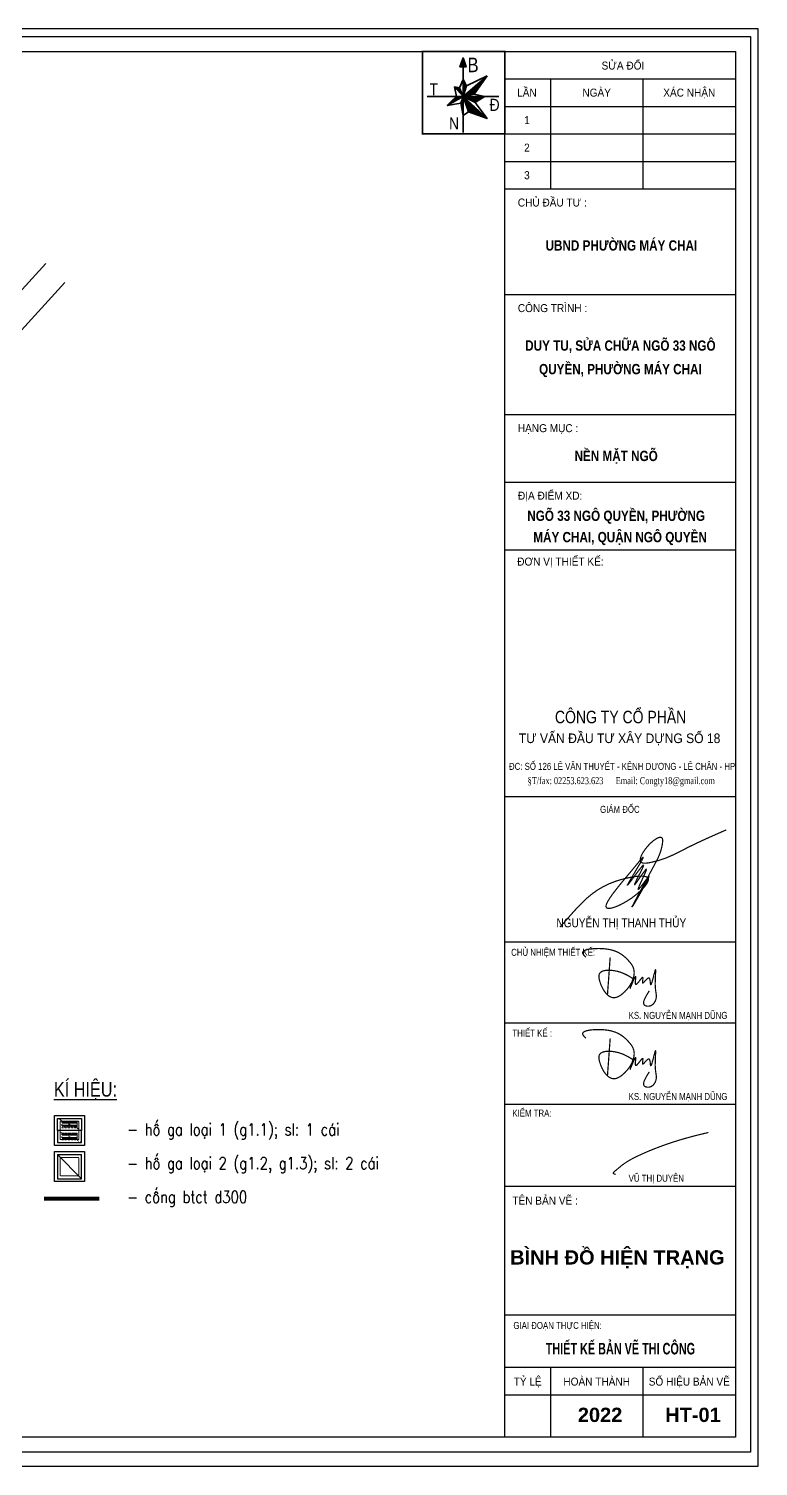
# Model space of a CAD drawing. Header units: inches. Extents: x 598125 to 598485, y 2306533 to 2306724.
# Drawn here: x 598440.2 to 598485.4, y 2306532.8 to 2306621.9 of the extents above; entities that cross this region are included whole.
import ezdxf
from ezdxf.enums import TextEntityAlignment as Align

# ---------------------------------------------------------------- set-up
doc = ezdxf.new("R2010")
doc.units = ezdxf.units.IN
doc.header["$MEASUREMENT"] = 0
doc.linetypes.add('HIDDEN', pattern=[0.375, 0.25, -0.125])
for name, color, linetype in [('BT7-THAY', 7, 'Continuous'), ('Duong', 3, 'Continuous'), ('ENTTNTHIETKE1', 2, 'Continuous'), ('GHICHU', 7, 'Continuous'), ('KHUNGTEN', 5, 'Continuous'), ('T.bao', 6, 'Continuous'), ('thep', 2, 'Continuous'), ('TXT', 5, 'Continuous')]:
    doc.layers.add(name, color=color, linetype=linetype)
for name, color, linetype, lineweight in [('ISO', 153, 'Continuous', 13), ('Khung', 1, 'Continuous', 35), ('Khungbo', 32, 'Continuous', 25), ('LC ISO', 160, 'Continuous', 13), ('LC MANH DUT', 35, 'HIDDEN', 5), ('LC Net dam 1', 30, 'Continuous', 30), ('LC Net manh', 239, 'Continuous', 5), ('LC Net thay', 7, 'Continuous', 25), ('LC Text1', 3, 'Continuous', 20), ('LC Text2', 7, 'Continuous', 25)]:
    doc.layers.add(name, color=color, linetype=linetype, lineweight=lineweight)
doc.styles.add('LC 3', font='vnsimli.shx', dxfattribs={"width": 0.75})
doc.styles.add('style1', font='times.ttf')
doc.styles.add('T2', font='', dxfattribs={"width": 0.8})
doc.styles.add('Ten duong', font='', dxfattribs={"width": 0.85})
doc.styles.add('THANG2', font='')
doc.styles.add('VnAvantH-B', font='')
doc.styles.get('T2').set_extended_font_data('.VnArialH')
doc.styles.get('Ten duong').set_extended_font_data('.VnBlackH')
doc.styles.get('THANG2').set_extended_font_data('.VnHelvetInsH', bold=True)
doc.styles.get('VnAvantH-B').set_extended_font_data('.VnAvantH', bold=True)
pattern_1 = [(45, (598407.1368878, 2306576.310959), (-0.001590994, 0.001590994), [])]

# ---------------------------------------------------------------- blocks, each defined once
blk = doc.blocks.new('chu ki Miss Duyen')
at = {"layer": 'ISO', "ltscale": 2, "const_width": 40}
blk.add_lwpolyline([(843, 225), (838, 225), (836, 225), (834, 225), (832, 225), (830, 226), (828, 226), (827, 226), (826, 226), (825, 226), (824, 226), (823, 226), (821, 226), (820, 227), (819, 227), (818, 227), (817, 227), (816, 227), (815, 227), (814, 227), (813, 228), (812, 228), (810, 228), (809, 228), (808, 228), (807, 229), (806, 229), (805, 229), (804, 229), (803, 230), (801, 230), (800, 230), (799, 230), (798, 231), (797, 231), (795, 231), (794, 232), (793, 232), (792, 232), (791, 233), (789, 233), (788, 233), (787, 234), (786, 234), (785, 235), (783, 235), (782, 235), (781, 236), (780, 236), (779, 237), (778, 237), (777, 238), (776, 238), (776, 238), (775, 238), (775, 239), (774, 239), (774, 239), (773, 239), (773, 240), (772, 240), (771, 240), (771, 240), (770, 241), (770, 241), (769, 241), (769, 242), (768, 242), (768, 242), (767, 242), (767, 243), (766, 243), (766, 243), (765, 244), (765, 244), (765, 244), (764, 245), (764, 245), (763, 245), (763, 246), (762, 246), (762, 246), (762, 247), (761, 247), (761, 247), (760, 248), (760, 248), (760, 248), (759, 249), (759, 249), (759, 249), (758, 250), (758, 250), (758, 250), (758, 251), (757, 251), (757, 251), (757, 252), (756, 252), (756, 253), (756, 253), (756, 253), (756, 254), (755, 254), (755, 255), (755, 255), (755, 255), (755, 256), (755, 256), (754, 257), (754, 257), (754, 257), (754, 258), (754, 258), (754, 259), (754, 259), (754, 260), (754, 260), (754, 260), (754, 261), (754, 261), (754, 262), (754, 262), (754, 263), (754, 263), (754, 263), (754, 264), (754, 264), (754, 265), (754, 265), (754, 266), (754, 266), (754, 267), (754, 267), (755, 268), (755, 268), (755, 269), (755, 269), (755, 270), (755, 270), (755, 270), (756, 271), (756, 271), (756, 272), (756, 272), (756, 273), (757, 273), (757, 274), (757, 274), (757, 275), (758, 275), (758, 276), (758, 276), (758, 277), (759, 277), (759, 278), (759, 278), (759, 279), (760, 279), (760, 280), (760, 280), (761, 281), (761, 281), (761, 282), (762, 282), (762, 283), (762, 283), (763, 284), (763, 284), (763, 285), (764, 285), (764, 286), (764, 286), (765, 287), (766, 288), (767, 289), (767, 290), (768, 291), (769, 293), (770, 294), (771, 295), (771, 296), (772, 297), (773, 298), (774, 299), (775, 300), (776, 301), (777, 302), (778, 303), (778, 304), (780, 306), (781, 307), (782, 308), (783, 309), (784, 310), (785, 311), (786, 312), (786, 312), (787, 313), (788, 314), (789, 315), (790, 316), (791, 317), (792, 318), (792, 319), (793, 320), (794, 321), (795, 322), (796, 323), (797, 324), (797, 324), (798, 325), (799, 326), (800, 327), (801, 328), (801, 329), (802, 330), (803, 330), (804, 331), (805, 332), (805, 333), (806, 334), (807, 335), (808, 336), (808, 336), (809, 337), (810, 338), (811, 339), (811, 340), (812, 340), (813, 341), (814, 343), (816, 344), (817, 346), (819, 348), (820, 349), (822, 351), (823, 352), (824, 354), (826, 355), (827, 357), (829, 358), (830, 360), (831, 361), (834, 364), (840, 370), (842, 372), (845, 376), (848, 379), (851, 382), (853, 386), (856, 389), (859, 392), (862, 395), (865, 398), (867, 401), (870, 404), (873, 407), (876, 411), (879, 414), (882, 417), (885, 420), (887, 423), (890, 427), (893, 430), (896, 433), (899, 436), (902, 440), (905, 443), (908, 446), (911, 449), (914, 453), (917, 456), (920, 459), (923, 462), (926, 466), (928, 469), (931, 472), (934, 476), (937, 479), (940, 482), (943, 486), (946, 489), (949, 492), (953, 495), (956, 499), (959, 502), (962, 505), (965, 509), (968, 512), (971, 515), (974, 519), (977, 522), (980, 525), (983, 529), (986, 532), (989, 535), (992, 538), (996, 542), (999, 545), (1002, 548), (1005, 552), (1008, 555), (1011, 558), (1014, 561), (1017, 565), (1021, 568), (1024, 571), (1027, 574), (1030, 578), (1033, 581), (1036, 584), (1040, 587), (1043, 591), (1046, 594), (1049, 596), (1052, 600), (1056, 603), (1059, 606), (1062, 610), (1065, 613), (1069, 616), (1072, 619), (1075, 622), (1078, 625), (1082, 628), (1085, 631), (1088, 634), (1091, 637), (1095, 640), (1098, 643), (1101, 646), (1105, 649), (1108, 652), (1111, 655), (1114, 658), (1118, 661), (1121, 664), (1124, 667), (1128, 670), (1131, 673), (1134, 676), (1138, 679), (1141, 682), (1144, 685), (1148, 688), (1151, 691), (1154, 694), (1158, 697), (1161, 700), (1165, 702), (1168, 705), (1171, 708), (1175, 711), (1178, 714), (1182, 717), (1185, 720), (1188, 722), (1192, 725), (1195, 728), (1199, 731), (1202, 734), (1205, 736), (1209, 739), (1212, 742), (1216, 745), (1219, 747), (1223, 750), (1226, 753), (1229, 756), (1233, 758), (1236, 761), (1240, 764), (1243, 767), (1247, 769), (1250, 772), (1254, 775), (1257, 777), (1261, 780), (1264, 783), (1268, 785), (1271, 788), (1275, 791), (1278, 793), (1282, 796), (1285, 799), (1289, 801), (1292, 804), (1296, 807), (1299, 809), (1303, 812), (1306, 815), (1310, 817), (1313, 820), (1317, 822), (1320, 825), (1324, 828), (1327, 830), (1331, 833), (1335, 835), (1338, 838), (1342, 840), (1345, 843), (1349, 846), (1352, 848), (1356, 851), (1360, 853), (1363, 856), (1367, 858), (1370, 861), (1374, 863), (1377, 866), (1381, 868), (1385, 871), (1392, 876), (1399, 881), (1406, 886), (1413, 891), (1421, 896), (1428, 901), (1435, 906), (1442, 911), (1447, 915), (1457, 921), (1464, 926), (1471, 931), (1479, 936), (1486, 941), (1493, 946), (1501, 950), (1508, 955), (1515, 960), (1523, 965), (1530, 970), (1537, 975), (1545, 980), (1552, 984), (1559, 989), (1567, 994), (1574, 999), (1582, 1004), (1589, 1008), (1596, 1013), (1604, 1018), (1611, 1023), (1619, 1028), (1626, 1032), (1634, 1037), (1641, 1042), (1648, 1046), (1656, 1051), (1663, 1056), (1671, 1061), (1678, 1065), (1686, 1070), (1693, 1075), (1701, 1079), (1708, 1084), (1716, 1089), (1723, 1093), (1731, 1098), (1738, 1103), (1746, 1107), (1753, 1112), (1761, 1116), (1769, 1121), (1776, 1126), (1784, 1130), (1791, 1135), (1799, 1139), (1806, 1144), (1814, 1148), (1822, 1153), (1829, 1158), (1837, 1162), (1844, 1167), (1852, 1171), (1860, 1176), (1867, 1180), (1875, 1185), (1882, 1189), (1890, 1194), (1898, 1198), (1905, 1203), (1913, 1207), (1921, 1212), (1928, 1216), (1936, 1220), (1943, 1225), (1951, 1229), (1959, 1234), (1964, 1237), (1974, 1243), (1982, 1247), (1989, 1251), (1997, 1256), (2005, 1260), (2012, 1265), (2020, 1269), (2028, 1273), (2036, 1278), (2043, 1282), (2051, 1286), (2059, 1291), (2066, 1295), (2074, 1299), (2082, 1304), (2089, 1308), (2097, 1312), (2105, 1317), (2113, 1321), (2120, 1325), (2128, 1330), (2136, 1334), (2144, 1338), (2151, 1342), (2159, 1347), (2167, 1351), (2175, 1355), (2182, 1359), (2190, 1364), (2198, 1368), (2206, 1372), (2213, 1376), (2221, 1381), (2229, 1385), (2237, 1389), (2244, 1393), (2252, 1397), (2260, 1402), (2268, 1406), (2276, 1410), (2283, 1414), (2291, 1418), (2299, 1422), (2307, 1426), (2315, 1431), (2322, 1435), (2330, 1439), (2338, 1443), (2346, 1447), (2354, 1451), (2361, 1455), (2369, 1459), (2377, 1464), (2385, 1468), (2393, 1472), (2401, 1476), (2408, 1480), (2416, 1484), (2424, 1488), (2432, 1492), (2440, 1496), (2448, 1500), (2456, 1504), (2463, 1508), (2471, 1512), (2479, 1516), (2487, 1520), (2495, 1524), (2503, 1528), (2511, 1532), (2519, 1536), (2526, 1540), (2534, 1544), (2542, 1548), (2550, 1552), (2558, 1556), (2566, 1560), (2574, 1564), (2582, 1568), (2590, 1572), (2598, 1575), (2606, 1579), (2613, 1583), (2621, 1587), (2629, 1591), (2637, 1595), (2645, 1599), (2653, 1603), (2661, 1607), (2669, 1610), (2677, 1614), (2685, 1618), (2693, 1622), (2701, 1626), (2709, 1630), (2717, 1633), (2725, 1637), (2733, 1641), (2741, 1645), (2749, 1649), (2756, 1652), (2764, 1656), (2772, 1660), (2780, 1664), (2788, 1668), (2796, 1671), (2804, 1675), (2812, 1679), (2820, 1683), (2828, 1686), (2836, 1690), (2844, 1694), (2852, 1698), (2860, 1701), (2868, 1705), (2876, 1709), (2884, 1712), (2892, 1716), (2900, 1720), (2908, 1723), (2916, 1727), (2925, 1731), (2933, 1734), (2941, 1738), (2949, 1742), (2957, 1745), (2965, 1749), (2973, 1753), (2981, 1756), (2989, 1760), (2997, 1763), (3005, 1767), (3013, 1771), (3021, 1774), (3029, 1778), (3037, 1781), (3045, 1785), (3053, 1789), (3061, 1792), (3069, 1796), (3078, 1799), (3086, 1803), (3094, 1806), (3102, 1810), (3110, 1813), (3118, 1817), (3126, 1820), (3134, 1824), (3142, 1827), (3150, 1831), (3156, 1833), (3167, 1838), (3175, 1841), (3183, 1845), (3191, 1848), (3199, 1852), (3207, 1855), (3215, 1859), (3223, 1862), (3232, 1866), (3240, 1869), (3248, 1873), (3256, 1876), (3264, 1879), (3272, 1883), (3280, 1886), (3288, 1890), (3297, 1893), (3305, 1896), (3313, 1900), (3321, 1903), (3329, 1907), (3337, 1910), (3345, 1913), (3354, 1917), (3362, 1920), (3370, 1923), (3378, 1927), (3386, 1930), (3394, 1933), (3403, 1937), (3411, 1940), (3419, 1944), (3427, 1947), (3435, 1950), (3452, 1957), (3468, 1963), (3484, 1970), (3501, 1977), (3517, 1983), (3534, 1990), (3550, 1996), (3566, 2003), (3583, 2009), (3599, 2016), (3616, 2022), (3632, 2029), (3648, 2035), (3665, 2042), (3681, 2048), (3698, 2055), (3714, 2061), (3731, 2068), (3747, 2074), (3763, 2081), (3780, 2087), (3796, 2093), (3813, 2100), (3828, 2106)], dxfattribs=at)
blk = doc.blocks.new('nguyen thi thanh thuy')
at = {"layer": 'ISO', "ltscale": 2, "const_width": 40}
blk.add_lwpolyline([(-2685, -1690, -0.006388), (-2178, -1117, -0.008557), (-1977, -905, -0.017087), (-1770, -708, -0.102087), (-833, -161, -0.039833), (-270, -16, -0.020512), (-90, 8, -0.044497), (98, 9, -0.05587), (182, -8, -0.113633), (236, -42, -0.176433), (258, -92, -0.077033), (254, -135, -0.069534), (223, -210, -0.038569), (166, -296, -0.030368), (57, -421, -0.082382), (-675, -942, -0.035158), (-905, -1035, -0.04441), (-1026, -1062, -0.066948), (-1091, -1062, -0.143409), (-1132, -1043, -0.176131), (-1149, -1007, -0.069024), (-1148, -973, -0.059887), (-1131, -911, -0.036714), (-1079, -807, -0.019023), (-1000, -683, -0.011006), (-898, -542, -0.01042), (-645, -222, 0.001355), (-76, 463, -0.031231), (69, 631, -0.180623), (82, 640, -0.602198), (84, 631, -0.055981), (56, 570, -0.010846), (-28, 418, 0.000464), (-371, -161, 0.02324), (-439, -286, 1.627113), (-437, -292, 0.049833), (-397, -245, 0.005496), (-91, 162, -0.011697), (26, 311, -0.051381), (82, 370, -0.288592), (95, 376, -0.379106), (97, 362, -0.040394), (80, 315, -0.015043), (4, 153, 0.026859), (-200, -261, 0.160173), (-204, -278, 0.62441), (-195, -273, 0.034188), (-141, -204, -0.015387), (148, 200, -0.034245), (183, 240, -0.377171), (195, 246, -0.275743), (195, 230, -0.039705), (162, 143, -0.007154), (29, -150, 0.010269), (-53, -335, 0.059207), (-81, -418, 0.494242), (-78, -431, 0.209425), (-61, -421, 0.031522), (-22, -378, 0.012151), (92, -232, -0.015412), (249, -26, -0.066877), (274, -2, -1.012313), (279, -8, -0.055225), (269, -38, -0.019501), (211, -159, -0.008968), (2, -538, -0.00525), (-207, -898, -0.041875), (-284, -1018, -0.365695), (-264, -970, -0.007459), (-39, -543, 0.000828), (491, 447, 0.016244), (598, 659, 0.05881), (711, 1009, 0.039413), (734, 1174, 0.060004), (730, 1242, 0.240646), (692, 1298, 0.134453), (647, 1305, 0.071372), (590, 1291, 0.040684), (523, 1258, 0.056501), (335, 1112, 0.071752), (65, 772, 0.045704), (5, 642, 0.058573), (-12, 565, 0.116475), (-5, 505, 0.165912), (30, 466, 0.096245), (88, 446, 0.048338), (165, 443, 0.036618), (301, 460, 0.062636), (1097, 724, 0.01049), (1469, 913, -0.006081), (1725, 1041, -0.007252), (2275, 1297, -0.003845), (2852, 1552)], format="xyb", dxfattribs=at)
blk = doc.blocks.new('Nguyen Manh Dung')
at = {"layer": 'LC ISO', "const_width": 60}
for points in [[(-1870, 1732), (-1922, 1783), (-1970, 1833), (-2008, 1881), (-2021, 1904), (-2030, 1922), (-2036, 1946), (-2036, 1965), (-2032, 1984), (-2024, 2001), (-2013, 2017), (-1997, 2033), (-1956, 2060), (-1902, 2084), (-1839, 2104), (-1766, 2121), (-1686, 2135), (-1601, 2145), (-1512, 2153), (-1330, 2161), (-1222, 2162), (-1153, 2160), (-1069, 2157), (-989, 2152), (-911, 2144), (-837, 2135), (-695, 2110), (-564, 2078), (-443, 2038), (-329, 1991), (-223, 1936), (-123, 1874), (-29, 1805), (62, 1728), (149, 1645), (256, 1528), (315, 1458), (354, 1407), (390, 1354), (422, 1299), (437, 1269), (469, 1185), (484, 1126), (494, 1065), (499, 1003), (499, 941), (494, 878), (485, 814), (471, 750), (453, 686), (431, 622), (405, 559), (376, 496), (307, 372), (227, 253), (136, 140), (37, 34), (-37, -34), (-125, -106), (-181, -145), (-238, -181), (-295, -210), (-353, -234), (-410, -250), (-483, -260), (-523, -259), (-578, -251), (-632, -234), (-684, -211), (-736, -180), (-785, -143), (-833, -100), (-879, -52), (-923, 1), (-965, 58), (-1005, 119), (-1042, 183), (-1077, 249), (-1138, 388), (-1194, 552), (-1208, 601), (-1223, 671), (-1233, 739), (-1236, 803), (-1230, 862), (-1211, 919), (-1186, 959), (-1148, 997), (-1101, 1027), (-1045, 1052), (-983, 1070), (-915, 1083), (-844, 1090), (-769, 1093), (-693, 1092), (-616, 1088), (-517, 1077), (-468, 1069), (-329, 1041), (-199, 1004), (-78, 960), (38, 909), (148, 854), (254, 795), (460, 671)], [(-814, -118), (-802, 50), (-790, 217), (-778, 385), (-765, 552), (-753, 720), (-741, 888), (-729, 1055), (-717, 1223), (-705, 1390), (-693, 1558), (-681, 1725)], [(477, 775), (449, 689), (422, 605), (409, 565), (396, 525), (384, 487), (373, 450), (361, 415), (351, 382), (342, 351), (333, 323), (325, 298), (319, 275), (313, 256), (309, 240), (306, 227), (304, 218), (304, 214), (305, 213), (306, 215), (308, 217), (310, 221), (313, 227), (315, 232), (318, 240), (326, 258), (336, 280), (346, 306), (358, 334), (370, 365), (384, 398), (398, 433), (427, 504), (457, 575), (472, 609), (486, 641), (500, 671), (514, 699), (526, 723), (538, 744), (548, 761), (553, 767), (557, 773), (561, 777), (565, 780), (568, 781), (571, 781), (573, 779), (575, 776), (576, 771), (577, 764), (578, 756), (578, 746), (577, 735), (577, 723), (575, 695), (572, 664), (569, 631), (565, 596), (560, 527), (558, 494), (558, 464), (560, 438), (561, 426), (564, 416), (566, 408), (570, 401), (574, 395), (580, 391), (584, 390), (590, 390), (597, 392), (605, 396), (613, 401), (622, 408), (631, 416), (641, 425), (662, 447), (684, 472), (707, 500), (731, 530), (779, 593), (802, 623), (825, 652), (846, 678), (866, 701), (875, 710), (884, 719), (892, 726), (900, 732), (906, 737), (913, 740), (918, 741), (922, 740), (926, 737), (929, 732), (931, 725), (931, 717), (932, 706), (931, 694), (930, 680), (929, 666), (925, 634), (920, 601), (915, 568), (912, 536), (910, 522), (909, 508), (909, 496), (909, 485), (911, 476), (913, 469), (914, 466), (920, 461), (925, 461), (931, 462), (937, 465), (945, 470), (953, 476), (962, 484), (971, 493), (981, 503), (1003, 526), (1026, 551), (1076, 605), (1101, 632), (1126, 657), (1150, 679), (1162, 688), (1173, 697), (1184, 704), (1195, 709), (1205, 713), (1214, 715), (1223, 715), (1228, 715), (1239, 710), (1246, 704), (1252, 697), (1258, 688), (1263, 677), (1267, 665), (1275, 639), (1281, 609), (1286, 576), (1290, 543), (1293, 510), (1296, 479), (1299, 451), (1302, 426), (1304, 416), (1306, 405), (1308, 399), (1310, 394), (1312, 389), (1315, 387), (1318, 385), (1321, 385), (1324, 387), (1327, 389), (1331, 393), (1334, 399), (1342, 412), (1350, 430), (1359, 452), (1368, 477), (1377, 505), (1386, 536), (1396, 569), (1406, 605), (1426, 679), (1466, 833), (1475, 870), (1485, 906), (1494, 941), (1502, 973), (1510, 1003), (1518, 1031), (1524, 1055), (1531, 1075), (1538, 1095), (1541, 1104), (1545, 1112), (1549, 1116), (1552, 1117), (1554, 1113), (1556, 1106), (1557, 1095), (1558, 1081), (1558, 1065), (1558, 1045), (1557, 1023), (1557, 998), (1556, 971), (1554, 942), (1553, 911), (1552, 878), (1550, 844), (1546, 772), (1543, 696), (1540, 617), (1538, 537), (1537, 458), (1537, 381), (1540, 306), (1541, 276), (1544, 237), (1547, 204), (1550, 173), (1557, 113), (1565, 57), (1573, 5), (1580, -45), (1586, -93), (1590, -139), (1592, -185), (1590, -230), (1584, -276), (1580, -299), (1573, -328), (1568, -347), (1560, -371), (1551, -395), (1540, -419), (1528, -444), (1515, -467), (1501, -491), (1485, -513), (1469, -535), (1451, -556), (1432, -576), (1412, -594), (1390, -611), (1368, -626), (1344, -640), (1320, -652), (1288, -663), (1267, -668), (1239, -673), (1211, -676), (1183, -677), (1155, -676), (1128, -673), (1103, -668), (1079, -662), (1056, -653), (1039, -645), (1019, -632), (1004, -620), (992, -605), (982, -590), (975, -573), (970, -555), (966, -536), (965, -516), (966, -494), (969, -472), (973, -449), (979, -424), (987, -399), (996, -373), (1006, -346), (1018, -319), (1031, -291), (1060, -233), (1093, -172), (1128, -111), (1166, -48), (1246, 81)]]:
    blk.add_lwpolyline(points, dxfattribs=at)
blk = doc.blocks.new('khung vpn')
at = {"layer": 'Defpoints'}
for p, q in [((52556.46, -4195.446), (52498.758, -4195.446)), ((52556.46, -4235.276), (52556.46, -4195.446)), ((52498.758, -4235.276), (52556.46, -4235.276))]:
    blk.add_line(p, q, dxfattribs=at)
at = {"layer": 'KHUNGTEN'}
blk.add_lwpolyline([(52556.243, -4234.885), (52502.048, -4234.885), (52502.048, -4195.662), (52556.243, -4195.662)], close=True, dxfattribs=at)
at = {"layer": 'T.bao'}
for p, q in [((52549.443, -4196.835), (52555.832, -4196.835)), ((52550.703, -4196.835), (52550.703, -4199.885)), ((52553.267, -4196.835), (52553.267, -4199.885)), ((52549.443, -4197.598), (52555.832, -4197.598)), ((52549.443, -4198.36), (52555.832, -4198.36)), ((52549.443, -4199.123), (52555.832, -4199.123)), ((52549.443, -4222.987), (52555.832, -4222.987)), ((52549.443, -4225.241), (52555.832, -4225.241)), ((52549.443, -4227.516), (52555.832, -4227.516)), ((52549.443, -4232.534), (52555.832, -4232.534)), ((52550.703, -4232.534), (52550.703, -4234.474)), ((52553.267, -4232.534), (52553.267, -4234.474)), ((52549.443, -4233.296), (52555.832, -4233.296))]:
    blk.add_line(p, q, dxfattribs=at)
at = {"layer": 'thep'}
for p, q in [((52549.443, -4199.885), (52555.832, -4199.885)), ((52549.443, -4202.81), (52555.832, -4202.81)), ((52549.443, -4206.138), (52555.832, -4206.138)), ((52549.443, -4208.009), (52555.832, -4208.009)), ((52549.443, -4209.881), (52555.832, -4209.881)), ((52549.443, -4216.721), (52555.832, -4216.721)), ((52549.443, -4220.741), (52555.832, -4220.741)), ((52549.443, -4231.083), (52555.832, -4231.083))]:
    blk.add_line(p, q, dxfattribs=at)
for points in [[(52555.832, -4234.474), (52502.459, -4234.474), (52502.459, -4196.073), (52555.832, -4196.073)], [(52555.832, -4196.073), (52555.832, -4234.474), (52549.443, -4234.474), (52549.443, -4196.073)]]:
    blk.add_lwpolyline(points, close=True, dxfattribs=at)
at = {"layer": 'TXT', "linetype": 'Continuous'}
blk.add_line((52555.832, -4196.073), (52555.832, -4234.474), dxfattribs=at)
at = {"layer": 'ISO', "xscale": 0.0007999999999999995, "yscale": 0.0007999999999999995, "zscale": 0.0007999999999999995, "rotation": 352.0676215534355}
blk.add_blockref('chu ki Miss Duyen', (52551.816, -4227.273), dxfattribs=at)
at = {"layer": 'LC Net dam 1'}
for name, p, xscale, yscale, zscale in [('nguyen thi thanh thuy', (52553.202, -4218.934), 0.0008320000000000002, 0.0008320000000000002, 0.0008320000000000002), ('Nguyen Manh Dung', (52552.742, -4222.147), 0.0005625000000000002, 0.0005625000000000002, 0.0005625000000000002), ('Nguyen Manh Dung', (52552.742, -4224.392), 0.0005625000000000002, 0.0005625000000000002, 0.0005625000000000002)]:
    blk.add_blockref(name, p, dxfattribs=dict(at, xscale=xscale, yscale=yscale, zscale=zscale))
at = {"layer": 'BT7-THAY', "linetype": 'ByBlock', "style": 'VnAvantH-B'}
for s, height, width, p in [('ubnd ph\xadêng m¸y chai', 0.28512, 0.85, (52552.67, -4201.592)), ('nÒn mÆt ngâ', 0.28512, 0.85, (52552.525, -4207.424)), ('ngâ 33 ng« quyÒn, PH¦êNG', 0.28512, 0.85, (52552.525, -4209.082)), ('m¸y chai, quËn ng« quyÒn', 0.28512, 0.85, (52552.634, -4209.673)), ('thiÕt kÕ b¶n vÏ thi c«ng', 0.32076, 0.7, (52552.643, -4232.177))]:
    blk.add_text(s, height=height, dxfattribs=dict(at, width=width)).set_placement(p, align=Align.CENTER)
at = {"layer": 'BT7-THAY', "insert": (52552.643, -4204.081), "char_height": 0.28512, "width": 6.5241, "attachment_point": 2, "line_spacing_factor": 1.372151, "style": 'VnAvantH-B'}
blk.add_mtext('{\\W0.85;duy tu, söa ch÷a NGâ 33 ng« quyÒn, PH¦êNG m¸y chai}', dxfattribs=at)
at = {"layer": 'TXT', "linetype": 'Continuous'}
for s, height, style, width, p in [('söa ®æi', 0.2218, 'T2', 0.9, (52552.713, -4196.577)), ('lÇn', 0.2218, 'T2', 0.9, (52550.054, -4197.326)), ('ngµy', 0.2218, 'T2', 0.9, (52551.985, -4197.326)), ('x¸c nhËn', 0.2218, 'T2', 0.9, (52554.55, -4197.326)), ('1', 0.222, 'T2', 0.9, (52550.054, -4198.089)), ('2', 0.222, 'T2', 0.9, (52550.054, -4198.851)), ('3', 0.222, 'T2', 0.9, (52550.054, -4199.614)), ('c«ng ty cæ phÇn', 0.34658, 'T2', 0.8, (52552.648, -4214.689)), ('®c: sè 126 lª v¨n thuyÕt - kªnh d\xad¬ng - lª ch©n - hp', 0.19408, 'T2', 0.8, (52552.689, -4215.98)), ('§T/fax: 02253.623.623      Email: Congty18@gmail.com', 0.19408, 'style1', 0.7, (52552.666, -4216.376)), ('nguyÔn thÞ thanh thñy', 0.24954, 'T2', 0.8, (52552.668, -4220.343)), ('giai ®o¹n thùc hiÖn:', 0.19408, 'T2', 0.8, (52550.904, -4231.471)), ('tû lÖ', 0.2218, 'T2', 0.9, (52550.076, -4233.041)), ('sè hiÖu b¶n vÏ', 0.22181, 'T2', 0.9, (52554.55, -4233.041)), ('hoµn thµnh', 0.2218, 'T2', 0.9, (52551.985, -4233.041))]:
    blk.add_text(s, height=height, dxfattribs=dict(at, style=style, width=width)).set_placement(p, align=Align.CENTER)
at = {"layer": 'TXT', "linetype": 'Continuous', "style": 'T2'}
for s, height, width, p in [('chñ ®Çu t\xad :', 0.22181, 0.9, (52549.802, -4200.371)), ('c«ng tr×nh :', 0.22181, 0.9, (52549.802, -4203.296)), ('h¹ng môc :', 0.2218, 0.9, (52549.802, -4206.623)), ('®Þa ®iÓm xd:', 0.22181, 0.9, (52549.806, -4208.494)), ('®¬n vÞ thiÕt kÕ:', 0.22181, 0.9, (52549.785, -4210.32)), ('gi¸m ®èc', 0.1941, 0.8, (52552.079, -4217.171)), ('chñ nhiÖm thiÕt kÕ:', 0.19408, 0.8, (52549.617, -4221.132)), ('ks. nguyÔn m¹nh dòng', 0.19408, 0.8, (52552.871, -4222.88)), ('thiÕt kÕ :', 0.1941, 0.8, (52549.651, -4223.371)), ('ks. nguyÔn m¹nh dòng', 0.19408, 0.8, (52552.871, -4225.126)), ('kiÓm tra:', 0.1941, 0.8, (52549.651, -4225.587)), ('vò thÞ duyªn', 0.19408, 0.8, (52552.871, -4227.392)), ('tªn b¶n vÏ :', 0.22181, 0.9, (52549.651, -4228.026))]:
    blk.add_text(s, height=height, dxfattribs=dict(at, width=width)).set_placement(p)
at = {"layer": 'TXT', "linetype": 'Continuous', "style": 'T2', "width": 0.9}
blk.add_text('t\xad vÊn ®Çu t\xad x©y dùng sè 18', height=0.26617, dxfattribs=at).set_placement((52552.621, -4215.094), align=Align.MIDDLE)
blk = doc.blocks.new('ga123')
at = {"layer": 'LC MANH DUT', "lineweight": 5, "ltscale": 50}
for p, q in [((-110, 320), (-390, 320)), ((-110, 320), (-390, 320)), ((-140, 290), (-360, 290)), ((-360, 290), (-360, 255)), ((-140, 290), (-360, 290)), ((-360, 290), (-360, 255)), ((-140, 255), (-360, 255)), ((-140, 255), (-360, 255)), ((-140, 255), (-360, 255)), ((-140, 255), (-360, 255)), ((-140, 225), (-360, 225)), ((-360, 225), (-360, 195)), ((-140, 225), (-360, 225)), ((-140, 225), (-360, 225)), ((-360, 225), (-360, 195)), ((-140, 225), (-360, 225)), ((-140, 195), (-360, 195)), ((-140, 195), (-360, 195)), ((-140, 165), (-360, 165)), ((-360, 165), (-360, 135)), ((-140, 165), (-360, 165)), ((-140, 165), (-360, 165)), ((-360, 165), (-360, 135)), ((-140, 165), (-360, 165)), ((-140, 135), (-360, 135)), ((-140, 135), (-360, 135)), ((-140, 105), (-360, 105)), ((-360, 105), (-360, 75)), ((-140, 105), (-360, 105)), ((-140, 105), (-360, 105)), ((-360, 105), (-360, 75)), ((-140, 105), (-360, 105)), ((-140, 75), (-360, 75)), ((-140, 75), (-360, 75)), ((-140, 45), (-360, 45)), ((-360, 45), (-360, 15)), ((-140, 45), (-360, 45)), ((-140, 45), (-360, 45)), ((-360, 45), (-360, 15)), ((-140, 45), (-360, 45)), ((-140, 15), (-360, 15)), ((-140, 15), (-360, 15)), ((-140, 290), (-140, 255)), ((-140, 290), (-140, 255)), ((-140, 225), (-140, 195)), ((-140, 225), (-140, 195)), ((-140, 165), (-140, 135)), ((-140, 165), (-140, 135)), ((-140, 105), (-140, 75)), ((-140, 105), (-140, 75)), ((-140, 45), (-140, 15)), ((-140, 45), (-140, 15)), ((-110, 320), (-110, -320)), ((-110, 320), (-110, -320)), ((390, 320), (110, 320)), ((390, 320), (110, 320)), ((360, 290), (140, 290)), ((140, 290), (140, 255)), ((360, 290), (140, 290)), ((140, 290), (140, 255)), ((360, 255), (140, 255)), ((360, 255), (140, 255)), ((360, 255), (140, 255)), ((360, 255), (140, 255)), ((360, 225), (140, 225)), ((140, 225), (140, 195)), ((360, 225), (140, 225)), ((360, 225), (140, 225)), ((140, 225), (140, 195)), ((360, 225), (140, 225)), ((360, 195), (140, 195)), ((360, 195), (140, 195)), ((360, 165), (140, 165)), ((140, 165), (140, 135)), ((360, 165), (140, 165)), ((360, 165), (140, 165)), ((140, 165), (140, 135)), ((360, 165), (140, 165)), ((360, 135), (140, 135)), ((360, 135), (140, 135)), ((360, 105), (140, 105)), ((140, 105), (140, 75)), ((360, 105), (140, 105)), ((360, 105), (140, 105)), ((140, 105), (140, 75)), ((360, 105), (140, 105)), ((360, 75), (140, 75)), ((360, 75), (140, 75)), ((360, 45), (140, 45)), ((140, 45), (140, 15)), ((360, 45), (140, 45)), ((360, 45), (140, 45)), ((140, 45), (140, 15)), ((360, 45), (140, 45)), ((360, 15), (140, 15)), ((360, 15), (140, 15)), ((360, 290), (360, 255)), ((360, 290), (360, 255)), ((360, 225), (360, 195)), ((360, 225), (360, 195)), ((360, 165), (360, 135)), ((360, 165), (360, 135)), ((360, 105), (360, 75)), ((360, 105), (360, 75)), ((360, 45), (360, 15)), ((360, 45), (360, 15)), ((390, 320), (390, -320)), ((390, 320), (390, -320)), ((-110, -320), (-390, -320)), ((-110, -320), (-390, -320)), ((-140, -15), (-360, -15)), ((-360, -15), (-360, -45)), ((-140, -15), (-360, -15)), ((-140, -15), (-360, -15)), ((-360, -15), (-360, -45)), ((-140, -15), (-360, -15)), ((-140, -45), (-360, -45)), ((-140, -45), (-360, -45)), ((-140, -75), (-360, -75)), ((-360, -75), (-360, -105)), ((-140, -75), (-360, -75)), ((-140, -75), (-360, -75)), ((-360, -75), (-360, -105)), ((-140, -75), (-360, -75)), ((-140, -105), (-360, -105)), ((-140, -105), (-360, -105)), ((-140, -135), (-360, -135)), ((-360, -135), (-360, -165)), ((-140, -135), (-360, -135)), ((-140, -135), (-360, -135)), ((-360, -135), (-360, -165)), ((-140, -135), (-360, -135)), ((-140, -165), (-360, -165)), ((-140, -165), (-360, -165)), ((-140, -195), (-360, -195)), ((-360, -195), (-360, -225)), ((-140, -195), (-360, -195)), ((-140, -195), (-360, -195)), ((-360, -195), (-360, -225)), ((-140, -195), (-360, -195)), ((-140, -225), (-360, -225)), ((-140, -225), (-360, -225)), ((-140, -255), (-360, -255)), ((-360, -255), (-360, -290)), ((-140, -255), (-360, -255)), ((-140, -255), (-360, -255)), ((-360, -255), (-360, -290)), ((-140, -255), (-360, -255)), ((-140, -290), (-360, -290)), ((-140, -290), (-360, -290)), ((-140, -15), (-140, -45)), ((-140, -15), (-140, -45)), ((-140, -75), (-140, -105)), ((-140, -75), (-140, -105)), ((-140, -135), (-140, -165)), ((-140, -135), (-140, -165)), ((-140, -195), (-140, -225)), ((-140, -195), (-140, -225)), ((-140, -255), (-140, -290)), ((-140, -255), (-140, -290)), ((390, -320), (110, -320)), ((390, -320), (110, -320)), ((360, -15), (140, -15)), ((140, -15), (140, -45)), ((360, -15), (140, -15)), ((360, -15), (140, -15)), ((140, -15), (140, -45)), ((360, -15), (140, -15)), ((360, -45), (140, -45)), ((360, -45), (140, -45)), ((360, -75), (140, -75)), ((140, -75), (140, -105)), ((360, -75), (140, -75)), ((360, -75), (140, -75)), ((140, -75), (140, -105)), ((360, -75), (140, -75)), ((360, -105), (140, -105)), ((360, -105), (140, -105)), ((360, -135), (140, -135)), ((140, -135), (140, -165)), ((360, -135), (140, -135)), ((360, -135), (140, -135)), ((140, -135), (140, -165)), ((360, -135), (140, -135)), ((360, -165), (140, -165)), ((360, -165), (140, -165)), ((360, -195), (140, -195)), ((140, -195), (140, -225)), ((360, -195), (140, -195)), ((360, -195), (140, -195)), ((140, -195), (140, -225)), ((360, -195), (140, -195)), ((360, -225), (140, -225)), ((360, -225), (140, -225)), ((360, -255), (140, -255)), ((140, -255), (140, -290)), ((360, -255), (140, -255)), ((360, -255), (140, -255)), ((140, -255), (140, -290)), ((360, -255), (140, -255)), ((360, -290), (140, -290)), ((360, -290), (140, -290)), ((360, -15), (360, -45)), ((360, -15), (360, -45)), ((360, -75), (360, -105)), ((360, -75), (360, -105)), ((360, -135), (360, -165)), ((360, -135), (360, -165)), ((360, -195), (360, -225)), ((360, -195), (360, -225)), ((360, -255), (360, -290)), ((360, -255), (360, -290))]:
    blk.add_line(p, q, dxfattribs=at)
at = {"layer": 'LC MANH DUT', "ltscale": 100}
for points in [[(-500, -500), (0, 500)], [(0, -500), (500, 500)]]:
    blk.add_lwpolyline(points, dxfattribs=at)
at = {"layer": 'LC MANH DUT', "lineweight": 5, "ltscale": 50}
for points in [[(-390, 320), (-390, -320), (-110, -320), (-110, 320)], [(-390, 320), (-390, -320), (-110, -320), (-110, 320)], [(110, 320), (110, -320), (390, -320), (390, 320)], [(110, 320), (110, -320), (390, -320), (390, 320)]]:
    blk.add_lwpolyline(points, close=True, dxfattribs=at)
at = {"layer": 'LC Net manh', "ltscale": 2}
blk.add_lwpolyline([(360, -380), (-360, -380, -0.414214), (-380, -360), (-380, 360, -0.414214), (-360, 380), (360, 380, -0.414214), (380, 360), (380, -360, -0.414214)], format="xyb", close=True, dxfattribs=at)
at = {"layer": 'LC Net thay'}
blk.add_lwpolyline([(620, -620), (-620, -620), (-620, 620), (620, 620)], close=True, dxfattribs=at)
at = {"layer": 'LC Net thay', "ltscale": 100}
for points in [[(0, -500), (0, 500), (-500, 500), (-500, -500)], [(0, -500), (0, 500), (500, 500), (500, -500)]]:
    blk.add_lwpolyline(points, close=True, dxfattribs=at)
blk = doc.blocks.new('ga 2')
at = {"layer": 'LC Net manh', "ltscale": 2}
blk.add_lwpolyline([(0.38, 0.36), (0.38, -0.36, -0.414214), (0.36, -0.38), (-0.36, -0.38, -0.414214), (-0.38, -0.36), (-0.38, 0.36, -0.414214), (-0.36, 0.38), (0.36, 0.38, -0.414214)], format="xyb", close=True, dxfattribs=at)
at = {"layer": 'LC Net thay', "ltscale": 100}
for p, q in [((-0.5, 0.5), (0.5, 0.5)), ((-0.5, 0.5), (-0.5, -0.5)), ((0.5, -0.5), (0.5, 0.5)), ((-0.5, -0.5), (0.5, -0.5))]:
    blk.add_line(p, q, dxfattribs=at)
at = {"layer": 'LC Net thay'}
blk.add_lwpolyline([(0.62, 0.62), (0.62, -0.62), (-0.62, -0.62), (-0.62, 0.62)], close=True, dxfattribs=at)
blk.add_lwpolyline([(-0.5, 0.5), (0.5, -0.5)], dxfattribs=at)

msp = doc.modelspace()

# ---------------------------------------------------------------- hatches: boundary and pattern name
at = {"layer": 'Khung'}
h = msp.add_hatch(dxfattribs=at)
h.set_pattern_fill('ANSI31', color=150, scale=0.018, style=0)
h.set_pattern_definition(pattern_1)
h.paths.add_polyline_path([(598467.146, 2306620.075), (598466.955, 2306619.528), (598467.146, 2306619.528), (598467.338, 2306619.528)])
h = msp.add_hatch(dxfattribs=at)
h.set_pattern_fill('ANSI31', color=150, scale=0.018, style=0)
h.set_pattern_definition(pattern_1)
h.paths.add_polyline_path([(598468.633, 2306618.974), (598467.146, 2306617.677), (598467.146, 2306617.677), (598467.841, 2306617.833)])
h = msp.add_hatch(dxfattribs=at)
h.set_pattern_fill('ANSI31', color=150, scale=0.018, style=0)
h.set_pattern_definition(pattern_1)
h.paths.add_polyline_path([(598466.929, 2306618.229), (598466.623, 2306618.276), (598467.146, 2306617.677)])
h = msp.add_hatch(dxfattribs=at)
h.set_pattern_fill('ANSI31', color=150, scale=0.018, style=0)
h.set_pattern_definition(pattern_1)
h.paths.add_polyline_path([(598467.351, 2306618.353), (598467.147, 2306618.73), (598467.146, 2306618.729), (598467.146, 2306617.677)])
h = msp.add_hatch(dxfattribs=at)
h.set_pattern_fill('ANSI31', color=150, scale=0.018, style=0)
h.set_pattern_definition(pattern_1)
h.paths.add_polyline_path([(598467.146, 2306617.677), (598466.735, 2306617.677), (598466.154, 2306617.13)])
h = msp.add_hatch(dxfattribs=at)
h.set_pattern_fill('ANSI31', color=150, scale=0.018, style=0)
h.set_pattern_definition(pattern_1)
h.paths.add_polyline_path([(598467.146, 2306617.677), (598467.005, 2306617.262), (598467.146, 2306616.502), (598467.146, 2306616.502)])
h = msp.add_hatch(dxfattribs=at)
h.set_pattern_fill('ANSI31', color=150, scale=0.018, style=0)
h.set_pattern_definition(pattern_1)
h.paths.add_polyline_path([(598468.472, 2306617.676), (598468.469, 2306617.677), (598467.146, 2306617.677), (598467.895, 2306617.322)])
h = msp.add_hatch(dxfattribs=at)
h.set_pattern_fill('ANSI31', color=150, scale=0.018, style=0)
h.set_pattern_definition(pattern_1)
h.paths.add_polyline_path([(598468.633, 2306616.329), (598467.146, 2306617.677), (598467.48, 2306616.725)])

# ---------------------------------------------------------------- linework, layer by layer
at = {"layer": 'Duong', "linetype": 'Continuous', "lineweight": 0}
for p, q in [((598441.3, 2306607.343), (598436.913, 2306602.532)), ((598442.473, 2306606.153), (598436.252, 2306599.33))]:
    msp.add_line(p, q, dxfattribs=at)
at = {"layer": 'Khung', "color": 0}
for p, q in [((598467.146, 2306617.677, -2.058), (598468.633, 2306618.974, -2.058)), ((598467.351, 2306618.353, -2.058), (598468.633, 2306618.974, -2.058)), ((598468.633, 2306618.974, -2.058), (598467.841, 2306617.833, -2.058)), ((598466.735, 2306617.677, -2.058), (598466.623, 2306618.276, -2.058)), ((598466.623, 2306618.276, -2.058), (598466.929, 2306618.229, -2.058)), ((598466.929, 2306618.229, -2.058), (598467.146, 2306618.729, -2.058)), ((598467.146, 2306618.731, -2.058), (598467.351, 2306618.353, -2.058)), ((598466.154, 2306617.13, -2.058), (598466.735, 2306617.677, -2.058)), ((598467.005, 2306617.262, -2.058), (598466.154, 2306617.13, -2.058)), ((598467.146, 2306616.499, -2.058), (598467.005, 2306617.262, -2.058)), ((598467.841, 2306617.833, -2.058), (598468.469, 2306617.677, -2.058)), ((598468.473, 2306617.677, -2.058), (598467.895, 2306617.322, -2.058)), ((598467.895, 2306617.322, -2.058), (598468.633, 2306616.329, -2.058)), ((598468.469, 2306617.677, -2.058), (598468.473, 2306617.677, -2.058)), ((598467.48, 2306616.725, -2.058), (598467.146, 2306616.502, -2.058)), ((598468.633, 2306616.329, -2.058), (598467.48, 2306616.725, -2.058))]:
    msp.add_line(p, q, dxfattribs=at)
at = {"layer": 'Khung', "color": 0, "elevation": -2.058}
for points in [[(598467.146, 2306620.075), (598466.955, 2306619.528), (598467.338, 2306619.528)], [(598466.955, 2306619.528), (598467.146, 2306620.075), (598467.338, 2306619.528), (598467.146, 2306619.528)]]:
    msp.add_lwpolyline(points, close=True, dxfattribs=at)
for points in [[(598467.146, 2306619.528), (598467.146, 2306615.461)], [(598466.623, 2306618.276), (598467.146, 2306617.677)], [(598466.929, 2306618.229), (598467.146, 2306617.677)], [(598467.351, 2306618.353), (598467.146, 2306617.677)], [(598464.931, 2306617.677), (598469.362, 2306617.677)], [(598466.154, 2306617.13), (598467.146, 2306617.677)], [(598467.005, 2306617.262), (598467.146, 2306617.677)], [(598467.841, 2306617.833), (598467.146, 2306617.677)], [(598467.48, 2306616.725), (598467.146, 2306617.677)], [(598468.633, 2306616.329), (598467.146, 2306617.677)], [(598467.895, 2306617.322), (598467.146, 2306617.677)]]:
    msp.add_lwpolyline(points, dxfattribs=at)
at = {"layer": 'Khungbo', "color": 0, "lineweight": 50, "const_width": 0.103, "elevation": -2.058}
msp.add_lwpolyline([(598464.635, 2306615.38), (598469.736, 2306615.38), (598469.736, 2306620.481), (598464.635, 2306620.481)], close=True, dxfattribs=at)
at = {"layer": 'LC Net thay', "linetype": 'HIDDEN', "ltscale": 2.5, "const_width": 0.25}
msp.add_lwpolyline([(598444.616, 2306549.37), (598441.195, 2306549.37)], dxfattribs=at)

# ---------------------------------------------------------------- block references
at = {"layer": 'ENTTNTHIETKE1', "color": 6, "xscale": 2.236837341266501, "yscale": 2.236837341266501, "zscale": 2.236837341266501}
msp.add_blockref('khung vpn', (480925.18, 2316006.413, -2.058), dxfattribs=at)
at = {"layer": 'LC Net thay'}
for name, p, xscale, yscale, zscale, rotation in [('ga123', (598442.766, 2306553.603), 0.0015, 0.0015, 0.0015, 89.99999998739847), ('ga 2', (598442.766, 2306551.362), 1.499999991528711, 1.499999991528711, 1.499999991528711, 359.9999999595626)]:
    msp.add_blockref(name, p, dxfattribs=dict(at, xscale=xscale, yscale=yscale, zscale=zscale, rotation=rotation))

# ---------------------------------------------------------------- texts
at = {"layer": 'GHICHU', "color": 0, "style": 'THANG2'}
for s, height, p in [('b×nh ®å hiÖn tr¹ng', 0.88684, (598476.705, 2306545.293, -2.058)), ('2022', 0.8868, (598475.633, 2306535.533, -2.058)), ('ht-01', 0.8868, (598481.387, 2306535.533, -2.058))]:
    msp.add_text(s, height=height, rotation=359.99922, dxfattribs=at).set_placement(p, align=Align.CENTER)
at = {"layer": 'Khung', "color": 0, "style": 'Ten duong', "width": 0.85}
for s, height, p in [('B', 0.9, (598467.425, 2306619.192, -2.058)), ('t', 0.75, (598465.069, 2306617.748, -2.058)), ('®', 0.75, (598468.795, 2306616.792, -2.058)), ('n', 0.75, (598466.278, 2306615.645, -2.058))]:
    msp.add_text(s, height=height, dxfattribs=at).set_placement(p)
at = {"layer": 'LC Text1', "color": 3, "style": 'LC 3', "width": 0.8}
for s, p in [('- hè ga lo¹i 1 (g1.1); sl: 1 c¸i', (598446.344, 2306553.292, 0)), ('- hè ga lo¹i 2 (g1.2, g1.3); sl: 2 c¸i', (598446.344, 2306551.201, 0)), ('- cèng btct d300', (598446.344, 2306549.11, 0))]:
    msp.add_text(s, height=0.74999, rotation=359.99922, dxfattribs=at).set_placement(p)
at = {"layer": 'LC Text2', "style": 'T2', "width": 0.8}
msp.add_text('%%UkÝ hiÖu:', height=0.89999, rotation=359.99922, dxfattribs=at).set_placement((598441.797, 2306555.7, 0))

doc.saveas('drawing.dxf')
